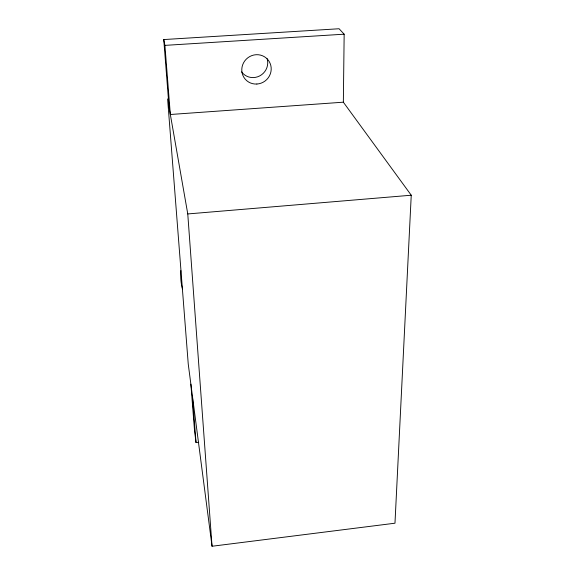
<?xml version="1.0" encoding="UTF-8"?>
<svg xmlns="http://www.w3.org/2000/svg" width="575" height="575" viewBox="0 0 575 575"><rect width="100%" height="100%" fill="white"/><g stroke="black" fill="none" stroke-linecap="round" stroke-linejoin="round"><path stroke-width="0.86" d="M212.038 546.25L187.766 213.943L167.605 98.914L188.248 364.061L212.038 546.25L394.975 523.207L411.247 195.22L343.347 102.192L344.159 34.191L339.085 28.75L163.753 39.56L169.086 107.381M190.871 384.158L194.544 430.79L196.039 442.613L198.713 442.312M187.766 213.943L411.247 195.22M343.347 102.192L170.337 114.497L164.917 45.375L163.753 39.56M164.917 45.375L344.159 34.191M192.345 395.456L196.039 442.613M182.476 289.045A69.769 61.403 -15.8 0 1 180.859 270.552M267.159 58.657A14.634 14.181 -45.8 0 1 259.648 75.943A14.634 14.181 -45.8 0 1 241.608 71.889M256.86 84.036A14.95 14.454 -43.5 0 0 269.05 61.288A14.95 14.454 -43.5 0 0 243.57 62.79A14.95 14.454 -43.5 0 0 256.86 84.036"/></g></svg>
